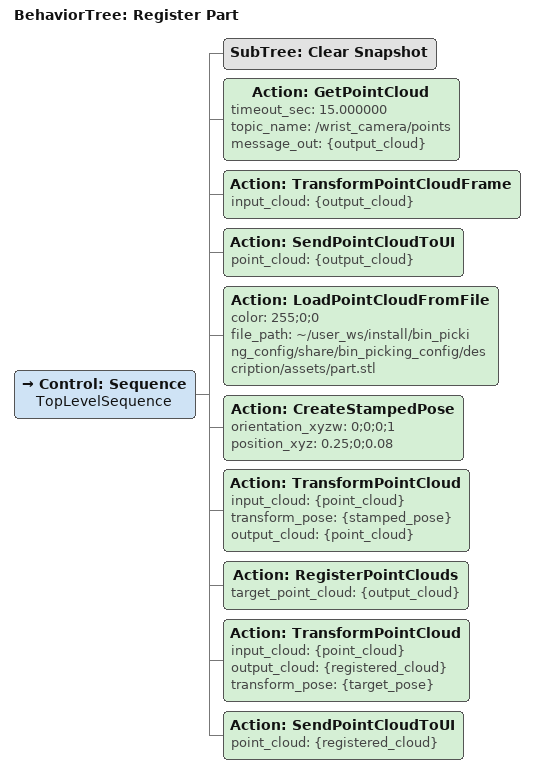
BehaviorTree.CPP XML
<?xml version='1.0' encoding='UTF-8'?>
<root BTCPP_format="4" main_tree_to_execute="Register Part">
  <BehaviorTree ID="Register Part" _description="">
    <Control ID="Sequence" name="TopLevelSequence">
      <SubTree ID="Clear Snapshot"/>
      <Action ID="GetPointCloud" timeout_sec="15.000000" topic_name="/wrist_camera/points" message_out="{output_cloud}"/>
      <Action ID="TransformPointCloudFrame" input_cloud="{output_cloud}"/>
      <Action ID="SendPointCloudToUI" point_cloud="{output_cloud}"/>
      <Action ID="LoadPointCloudFromFile" color="255;0;0" file_path="~/user_ws/install/bin_picking_config/share/bin_picking_config/description/assets/part.stl"/>
      <Action ID="CreateStampedPose" orientation_xyzw="0;0;0;1" position_xyz="0.25;0;0.08"/>
      <Action ID="TransformPointCloud" input_cloud="{point_cloud}" transform_pose="{stamped_pose}" output_cloud="{point_cloud}"/>
      <Action ID="RegisterPointClouds" target_point_cloud="{output_cloud}"/>
      <Action ID="TransformPointCloud" input_cloud="{point_cloud}" output_cloud="{registered_cloud}" transform_pose="{target_pose}"/>
      <Action ID="SendPointCloudToUI" point_cloud="{registered_cloud}"/>
    </Control>
  </BehaviorTree>
</root>
